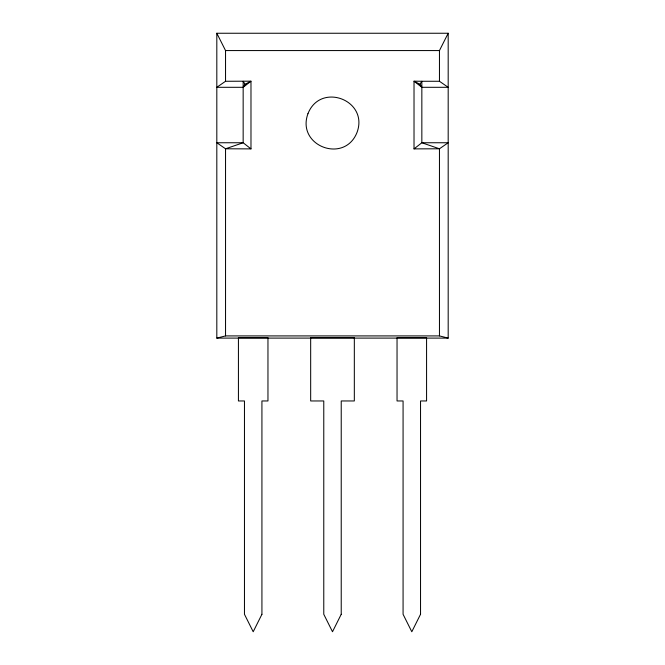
<?xml version="1.0" encoding="UTF-8"?>
<svg xmlns="http://www.w3.org/2000/svg" width="665" height="665" viewBox="0 0 665 665"><rect width="100%" height="100%" fill="white"/><g stroke="black" fill="none" stroke-linecap="round" stroke-linejoin="round"><path stroke-width="1" d="M414.021 148.885L421.843 142.751L448.185 142.751L439.457 148.785L414.021 148.885L414.021 81.18L421.843 87.306L448.185 87.306L439.457 81.271L439.457 50.565L448.185 33.25L216.815 33.25L216.815 338.103L448.185 338.103L448.185 33.25M243.157 87.306L250.979 81.18L225.543 81.271L216.815 87.306L243.157 87.306L245.086 84.289L250.979 81.18L250.979 148.885L225.543 148.785L216.815 142.751L243.157 142.751L250.979 148.885M421.843 87.306L419.914 84.289L421.843 81.271L439.457 81.271M216.815 338.103L225.543 335.916L439.457 335.916L448.185 338.103M216.815 33.25L225.543 50.565L439.457 50.565M419.914 84.289L414.021 81.18L421.843 81.271L421.843 142.751L439.457 148.785L439.457 335.916M245.086 84.289L243.157 81.271L243.157 142.751L225.543 148.785L225.543 335.916M225.543 50.565L225.543 81.271M307.945 113.715C296.091 145.934 344.561 164.322 357.055 132.343C368.909 100.132 320.439 81.745 307.945 113.715M261.927 614.285L253.199 631.75L244.462 614.285L244.462 400.962L238.427 400.962L238.427 337.67L267.962 337.67L267.962 400.962L261.927 400.962L261.927 614.285M341.228 614.285L332.5 631.75L323.772 614.285L323.772 400.962L310.671 400.962L310.671 337.67L354.329 337.67L354.329 400.962L341.228 400.962L341.228 614.285M420.538 614.285L411.801 631.75L403.073 614.285L403.073 400.962L397.038 400.962L397.038 337.67L426.573 337.67L426.573 400.962L420.538 400.962L420.538 614.285"/></g></svg>
